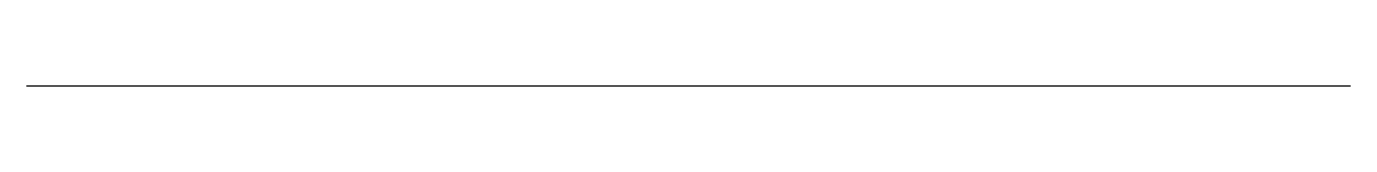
# Model space of a CAD drawing. Header units: millimetres. Extents: x -42.7 to 11.2, y 0 to 0.
import ezdxf

# ---------------------------------------------------------------- set-up
doc = ezdxf.new("R2010")
doc.units = ezdxf.units.MM
doc.layers.add('PITCH_CURVE', color=7, linetype='Continuous')

msp = doc.modelspace()

# ---------------------------------------------------------------- linework, layer by layer
at = {"layer": 'PITCH_CURVE'}
msp.add_line((-42.683, 0), (11.236, 0), dxfattribs=at)

doc.saveas('drawing.dxf')
